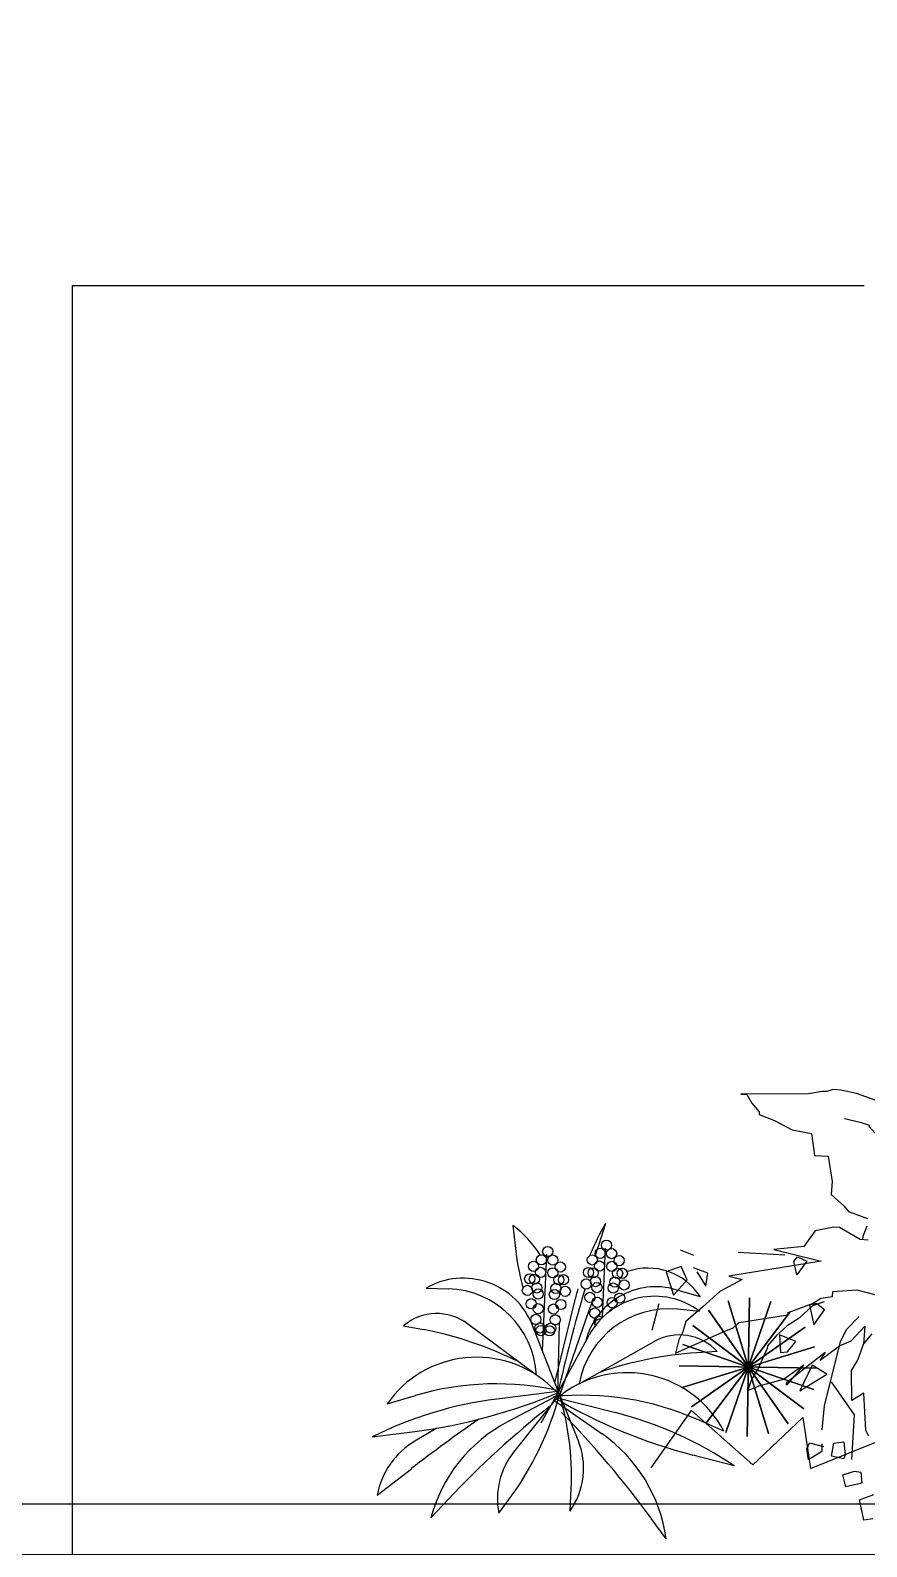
# Model space of a CAD drawing. Header units: millimetres. Extents: x 118878 to 201916, y 10986 to 20993.
# Drawn here: x 188634.9 to 188718, y 13838.7 to 13989.4 of the extents above; entities that cross this region are included whole.
import ezdxf

# ---------------------------------------------------------------- set-up
doc = ezdxf.new("R2010")
doc.units = ezdxf.units.MM
doc.header["$LTSCALE"] = 100
for name, color, linetype in [('0-DARPUSH', 213, 'Continuous'), ('3', 3, 'Continuous'), ('HA', 1, 'Continuous'), ('TREE', 83, 'Continuous')]:
    doc.layers.add(name, color=color, linetype=linetype)
doc.styles.add('1', font='romans.shx')
doc.dimstyles.new('100', dxfattribs={"dimtxt": 20, "dimasz": 10, "dimexe": 0, "dimexo": 0, "dimgap": 5, "dimtad": 0, "dimdec": 0, "dimzin": 0, "dimdsep": 46, "dimtxsty": '1', "dimblk": 'ARCHTICK', "dimcen": 0, "dimclrd": 8, "dimclre": 8, "dimclrt": 2, "dimadec": 0, "dimazin": 0, "dimtfac": 1, "dimtdec": 0, "dimtofl": 0, "dimtmove": 2, "dimatfit": 3, "dimldrblk": 'ARCHTICK', "dimfxl": 1, "dimtolj": 1, "dimtzin": 0, "dimarcsym": 0})

# ---------------------------------------------------------------- blocks, each defined once
blk = doc.blocks.new('_ArchTick')
at = {"color": 0, "linetype": 'ByBlock', "const_width": 0.15}
blk.add_lwpolyline([(-0.5, -0.5), (0.5, 0.5)], dxfattribs=at)
blk = doc.blocks.new('A$C500044CD')
at = {"layer": 'TREE'}
for p, q in [((0.2546, 0.361), (0.2479, 0.3349)), ((0.1474, 0.3519), (0.1507, 0.3319)), ((0.1909, 0.2084), (0.1887, 0.3206)), ((0.258, 0.2516), (0.2564, 0.3323)), ((0.3699, 0.2828), (0.341, 0.2893)), ((0.4092, 0.1274), (0.4518, 0.2826)), ((0.4518, 0.2826), (0.4092, 0.1274)), ((0.4342, 0.1246), (0.4268, 0.2853)), ((0.4268, 0.2853), (0.4342, 0.1246)), ((0.0516, 0.2728), (0.077, 0.2737)), ((0.2077, 0.1725), (0.2245, 0.2685)), ((0.3699, 0.2659), (0.3444, 0.2667)), ((0.3803, 0.2678), (0.4808, 0.1421)), ((0.4808, 0.1421), (0.3803, 0.2678)), ((0.3863, 0.1378), (0.4748, 0.2722)), ((0.4748, 0.2722), (0.3863, 0.1378)), ((0.4589, 0.1297), (0.4022, 0.2803)), ((0.4022, 0.2803), (0.4589, 0.1297)), ((0.2137, 0.1574), (0.2419, 0.2594)), ((0.3633, 0.2492), (0.4977, 0.1607)), ((0.4977, 0.1607), (0.3633, 0.2492)), ((0.3677, 0.1547), (0.4934, 0.2552)), ((0.4934, 0.2552), (0.3677, 0.1547)), ((0.1856, 0.1801), (0.1018, 0.2346)), ((0.2137, 0.1594), (0.1775, 0.2372)), ((0.2078, 0.1525), (0.2439, 0.2303)), ((0.2117, 0.1611), (0.2085, 0.2411)), ((0.3552, 0.1766), (0.5058, 0.2333)), ((0.5058, 0.2333), (0.3552, 0.1766)), ((0.0281, 0.2276), (0.0516, 0.2246)), ((0.2358, 0.1732), (0.3196, 0.2277)), ((0.3529, 0.2263), (0.5081, 0.1837)), ((0.5081, 0.1837), (0.3529, 0.2263)), ((0.3934, 0.2207), (0.3699, 0.2177)), ((0.3502, 0.2013), (0.5109, 0.2087)), ((0.5109, 0.2087), (0.3502, 0.2013)), ((0.2144, 0.1633), (0.1414, 0.1494)), ((0.2137, 0.1594), (0.1554, 0.1238)), ((0.2137, 0.1594), (0.1648, 0.0891)), ((0.2137, 0.1594), (0.2037, 0.1677)), ((0.2078, 0.1525), (0.2178, 0.1608)), ((0.2137, 0.1594), (0.2271, 0.1316)), ((0.0147, 0.136), (0.0469, 0.1477)), ((0.2078, 0.1525), (0.1943, 0.1247)), ((0.2071, 0.1564), (0.2801, 0.1425)), ((0.2078, 0.1525), (0.266, 0.1169)), ((0.3253, 0.0811), (0.3677, 0.1505)), ((0.3677, 0.1505), (0.4431, 0.0919)), ((0.4431, 0.0919), (0.4975, 0.1505)), ((0.4975, 0.1505), (0.5101, 0.0919)), ((0.5101, 0.0919), (0.6315, 0.1505)), ((0.2271, 0.1316), (0.2385, 0.1081)), ((0.4067, 0.129), (0.3746, 0.1408)), ((0, 0.0964), (0.0489, 0.106)), ((0.0742, 0.1115), (0.0496, 0.0947)), ((0.4215, 0.0895), (0.3726, 0.099)), ((0.01, 0.0295), (0.0476, 0.0625)), ((0.2345, 0.0252), (0.2345, 0.043)), ((0.0737, 0.0069), (0.0924, 0.0295)), ((0.1521, 0.0173), (0.1628, 0.0339)), ((0.3478, 0), (0.329, 0.0226))]:
    blk.add_line(p, q, dxfattribs=at)
at = {"layer": 'TREE', "linetype": 'Continuous'}
for p, q in [((0.3592, 0.3301), (0.3435, 0.3354)), ((0.4647, 0.3374), (0.4104, 0.3369)), ((0.4755, 0.3307), (0.4794, 0.3361)), ((0.4794, 0.3361), (0.4905, 0.332)), ((0.4755, 0.3307), (0.4755, 0.3307)), ((0.4801, 0.3154), (0.4755, 0.3307)), ((0.4905, 0.332), (0.4801, 0.3154)), ((0.3452, 0.3165), (0.3282, 0.3092)), ((0.3282, 0.3092), (0.3282, 0.3092)), ((0.3282, 0.3092), (0.3384, 0.2829)), ((0.3384, 0.2829), (0.3532, 0.3016)), ((0.3532, 0.3016), (0.3452, 0.3165)), ((0.3766, 0.3109), (0.3596, 0.3161)), ((0.3639, 0.3117), (0.3755, 0.2956)), ((0.3755, 0.2956), (0.3766, 0.3109)), ((0.5049, 0.2835), (0.4968, 0.2812)), ((0.5146, 0.2769), (0.5049, 0.2835)), ((0.3163, 0.2406), (0.3225, 0.2719)), ((0.4968, 0.2812), (0.4968, 0.2812)), ((0.4968, 0.2812), (0.5032, 0.2586)), ((0.5032, 0.2586), (0.5146, 0.2769)), ((0.5419, 0.2563), (0.5551, 0.2715)), ((0.5356, 0.2412), (0.5419, 0.2563)), ((0.4644, 0.2447), (0.4666, 0.2241)), ((0.4836, 0.2379), (0.4644, 0.2447)), ((0.4747, 0.2255), (0.4836, 0.2379)), ((0.5216, 0.1655), (0.5356, 0.2412)), ((0.4666, 0.2241), (0.4747, 0.2255)), ((0.4666, 0.2241), (0.4666, 0.2241)), ((0.5042, 0.2119), (0.4918, 0.1813)), ((0.522, 0.2025), (0.5042, 0.2119)), ((0.4918, 0.1813), (0.522, 0.2025)), ((0.5571, 0.1573), (0.5281, 0.1938)), ((0.4918, 0.1813), (0.4918, 0.1813)), ((0.5206, 0.1377), (0.5216, 0.1655)), ((0.5573, 0.1054), (0.5571, 0.1573)), ((0.5351, 0.1231), (0.5468, 0.1254)), ((0.5468, 0.1254), (0.5493, 0.1103)), ((0.5041, 0.1145), (0.5068, 0.1218)), ((0.507, 0.1019), (0.5041, 0.1145)), ((0.5068, 0.1218), (0.5233, 0.1184)), ((0.522, 0.1124), (0.507, 0.1019)), ((0.5214, 0.1215), (0.522, 0.1124)), ((0.5336, 0.1077), (0.5351, 0.1231)), ((0.5478, 0.1055), (0.5336, 0.1077)), ((0.5493, 0.1103), (0.5478, 0.1055)), ((0.5493, 0.1103), (0.5493, 0.1103)), ((0.548, 0.0869), (0.5611, 0.092)), ((0.5611, 0.092), (0.5611, 0.092)), ((0.5611, 0.092), (0.5686, 0.0915)), ((0.5686, 0.0915), (0.5704, 0.0788)), ((0.5522, 0.0733), (0.548, 0.0869)), ((0.5704, 0.0788), (0.5522, 0.0733)), ((0.5691, 0.0593), (0.5851, 0.0665)), ((0.5757, 0.036), (0.5691, 0.0593)), ((0.5859, 0.0383), (0.5757, 0.036))]:
    blk.add_line(p, q, dxfattribs=at)
at = {"layer": 'TREE'}
for points in [[(0.5701, 0.5199), (0.5357, 0.5297), (0.5172, 0.5326), (0.5079, 0.5326), (0.5013, 0.5298), (0.496, 0.5298), (0.4801, 0.526), (0.4019, 0.5206), (0.4086, 0.5206), (0.4151, 0.511), (0.4244, 0.5013), (0.4244, 0.4985), (0.4429, 0.4926), (0.464, 0.483), (0.4865, 0.48), (0.4917, 0.455), (0.5076, 0.455), (0.5141, 0.4262), (0.514, 0.4109), (0.5299, 0.3983), (0.5351, 0.3926), (0.5576, 0.3858)], [(0.5576, 0.3771), (0.5536, 0.3647), (0.5535, 0.3609)], [(0.5236, 0.5), (0.5422, 0.497), (0.5527, 0.4941), (0.5527, 0.4922), (0.5738, 0.4729), (0.5857, 0.447), (0.5909, 0.4393), (0.5935, 0.4278)], [(0.5602, 0.3608), (0.5509, 0.3609), (0.5258, 0.3734), (0.5192, 0.3735), (0.498, 0.3678), (0.486, 0.3487), (0.4516, 0.343), (0.5071, 0.3332), (0.4011, 0.3087), (0.417, 0.3058), (0.3918, 0.2905), (0.3732, 0.2714), (0.3546, 0.2533), (0.3519, 0.2408), (0.3479, 0.2313), (0.3452, 0.2159), (0.3982, 0.2435), (0.4102, 0.2492), (0.4168, 0.2559), (0.4724, 0.2682), (0.4725, 0.271), (0.5003, 0.2834), (0.5096, 0.2901), (0.5228, 0.2929), (0.5229, 0.2987), (0.5507, 0.3024), (0.5718, 0.2985)], [(0.5135, 0.2862), (0.5003, 0.2805), (0.4857, 0.2652), (0.4724, 0.2557), (0.4604, 0.2433), (0.4511, 0.2309), (0.4511, 0.228), (0.4417, 0.2031), (0.4351, 0.1907), (0.4324, 0.1811), (0.4324, 0.1782), (0.4443, 0.1839), (0.4721, 0.1934), (0.4947, 0.2115), (0.4761, 0.1867), (0.4761, 0.1905), (0.5186, 0.2277), (0.5133, 0.2182), (0.5345, 0.2363), (0.5478, 0.243), (0.5478, 0.243), (0.5624, 0.2611), (0.5623, 0.24)], [(0.5752, 0.1336), (0.5712, 0.1403), (0.5712, 0.1403), (0.5661, 0.1834), (0.5528, 0.1739), (0.5503, 0.2084), (0.557, 0.2209), (0.5623, 0.24), (0.5623, 0.24), (0.5717, 0.2524)]]:
    blk.add_lwpolyline(points, dxfattribs=at)
for centre in [(0.2573, 0.3358), (0.1829, 0.3141), (0.1896, 0.3241), (0.1961, 0.3146), (0.2419, 0.3176), (0.2506, 0.3259), (0.2506, 0.3111), (0.2638, 0.3264), (0.2649, 0.3116), (0.2731, 0.3188), (0.1742, 0.3059), (0.1829, 0.2994), (0.1972, 0.2999), (0.2054, 0.3071), (0.2385, 0.3028), (0.2439, 0.3028), (0.2696, 0.2937), (0.2722, 0.3039), (0.2776, 0.3043), (0.1689, 0.2776), (0.1708, 0.2911), (0.1762, 0.2911), (0.1796, 0.2811), (0.2019, 0.282), (0.2045, 0.2922), (0.2099, 0.2926), (0.2129, 0.2793), (0.2365, 0.2893), (0.2472, 0.2928), (0.2493, 0.2859), (0.2681, 0.2866), (0.2806, 0.291), (0.1742, 0.2624), (0.1816, 0.2742), (0.2005, 0.2749), (0.2087, 0.2637), (0.2419, 0.2741), (0.2506, 0.2689), (0.2681, 0.2696), (0.2764, 0.2754), (0.1809, 0.2446), (0.1829, 0.2572), (0.2004, 0.2579), (0.2034, 0.2455), (0.2486, 0.2563), (0.1863, 0.235), (0.1876, 0.232), (0.1976, 0.2324), (0.1987, 0.2355)]:
    blk.add_circle(centre, 0.00591, dxfattribs=at)
for centre, radius, start, end in [((0.5622, 0.2096), 0.3429, 153.7993, 160.5975), ((0.0703, 0.2372), 0.1382, 36.6033, 56.0781), ((2.1375, -0.149), 1.9506, 165.6364, 166.0311), ((0.4923, 0.3886), 0.3462, 189.4277, 198.2409), ((0.3115, 0.2401), 0.0723, 36.1971, 112.8265), ((0.0992, 0.2008), 0.0864, 24.9387, 123.4889), ((2.1375, -0.149), 1.9506, 167.2076, 170.8544), ((0.5622, 0.2096), 0.3429, 167.6008, 170.1088), ((0.3225, 0.2077), 0.0837, 77.2438, 170.2154), ((0.0806, 0.168), 0.1057, 6.5848, 91.9287), ((0.3409, 0.1611), 0.1057, 88.0713, 173.4152), ((0.3115, 0.2401), 0.0723, 157.439, 164.5742), ((0.3222, 0.1939), 0.0864, 56.5111, 155.0613), ((0.254, 0.2468), 0.00591, 50.1844, 234.2853), ((0.2553, 0.2437), 0.00591, 80.7964, 205.8226), ((0.271, 0.2572), 0.00591, 94.2767, 163.6277), ((0.0694, 0.1846), 0.0596, 56.9776, 133.8292), ((0.3521, 0.1777), 0.0596, 46.1708, 123.0224), ((-0.0036, -0.2037), 0.4318, 67.2265, 82.6621), ((0.425, -0.2106), 0.4318, 97.3379, 112.7735), ((0.123, 0.0699), 0.1268, 50.4679, 148.5998), ((0.2985, 0.063), 0.1268, 31.4002, 129.5321), ((0.1604, -0.1632), 0.3309, 80.6079, 110.0524), ((-0.0739, 0.7348), 0.6407, 281.0492, 296.5406), ((-0.1359, 0.2281), 0.3563, 326.9716, 348.8926), ((0.2611, -0.1701), 0.3309, 69.9476, 99.3921), ((-0.1022, 0.043), 0.3367, 360, 20.2316), ((0.2247, -0.2879), 0.4452, 100.7856, 120.3099), ((0.9405, -0.6744), 1.1022, 131.9195, 140.3062), ((0.4954, 0.7278), 0.6407, 243.4594, 258.9508), ((0.1968, -0.2949), 0.4452, 59.6901, 79.2144), ((1.3084, -1.3721), 1.91, 128.3919, 131.3106), ((0.2483, -0.0282), 0.1781, 121.4251, 168.635), ((-0.5191, -0.6813), 1.1022, 39.6938, 48.0805), ((0.1603, 0.0703), 0.0869, 328.6836, 25.7908), ((0.1732, -0.0351), 0.1781, 11.365, 58.5749), ((0.1013, 0.0187), 0.0919, 124.2497, 173.2554), ((0.2364, 0.0393), 0.0871, 145.2102, 194.6209)]:
    blk.add_arc(centre, radius, start, end, dxfattribs=at)

msp = doc.modelspace()

# ---------------------------------------------------------------- linework, layer by layer
at = {"layer": '0-DARPUSH'}
msp.add_lwpolyline([(188261.98, 13837.97), (189151.98, 13837.97), (189151.98, 13842.97), (188261.98, 13842.97)], close=True, dxfattribs=at)

# ---------------------------------------------------------------- block references
at = {"layer": 'HA', "color": 1, "ltscale": 0.1, "xscale": 85.61280000539743, "yscale": 85.61280000539743, "zscale": 85.61280000539743, "rotation": 356.3768169863728}
msp.add_blockref('A$C500044CD', (188668.33, 13841.41), dxfattribs=at)

# ---------------------------------------------------------------- leaders
at = {"layer": '3'}
for points in [[(188479.07, 13769.3), (188479.07, 14124.08), (188717.72, 14124.08)], [(188519.07, 13674.21), (188519.07, 14084.08), (188717.72, 14084.08)], [(188559.07, 13550.66), (188559.07, 14044.08), (188717.72, 14044.08)], [(188599.07, 13718.11), (188599.07, 14004.08), (188717.72, 14004.08)], [(188639.07, 13420.42), (188639.07, 13964.08), (188717.72, 13964.08)]]:
    msp.add_leader(points, dimstyle='100', override={"dimasz": 20}, dxfattribs=at)

doc.saveas('drawing.dxf')
